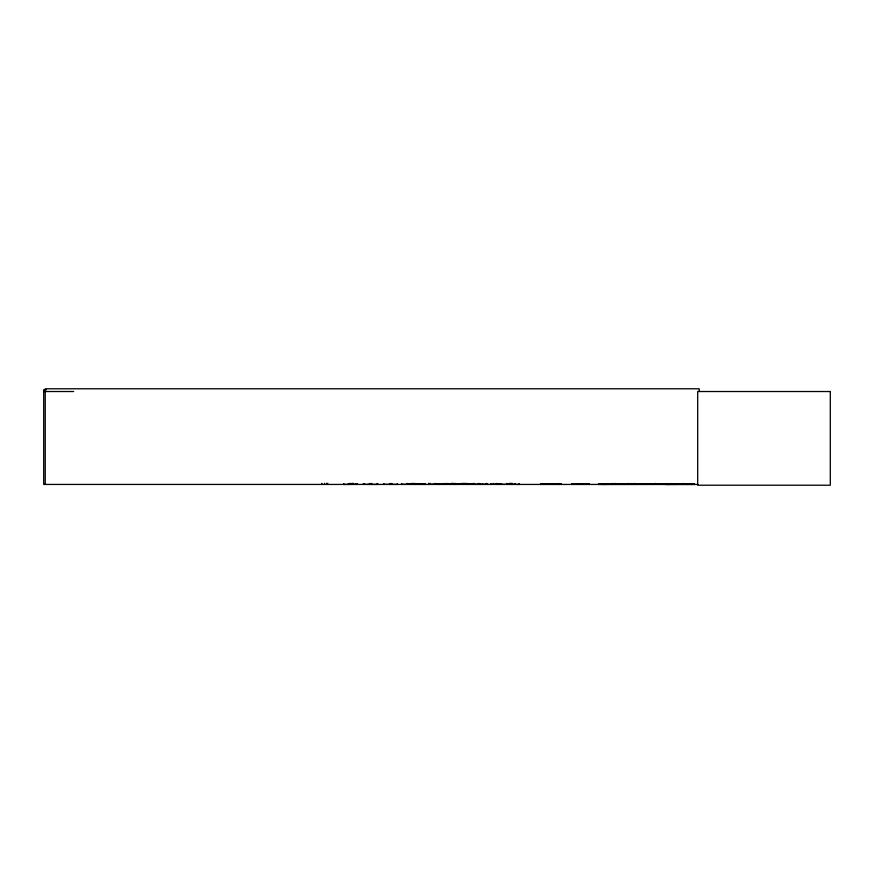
<?xml version="1.0" encoding="UTF-8"?>
<svg xmlns="http://www.w3.org/2000/svg" width="874" height="874" viewBox="0 0 874 874"><rect width="100%" height="100%" fill="white"/><g stroke="black" fill="none" stroke-linecap="round" stroke-linejoin="round"><path stroke-width="1.31" d="M676.159 484.404L676.159 483.661M676.29 483.661L676.356 484.414L675.22 484.414L676.105 484.185M343.58 484.436L357.291 484.338M343.755 484.316L343.788 483.661M499.95 484.316L500.015 483.661M465.918 484.338L465.951 483.464M466.257 484.316L466.334 483.661M477.827 484.316L477.903 483.661M471.141 484.338L471.195 483.661M428.806 484.436L437.612 483.726L437.699 484.436M449.87 484.316L449.793 483.628M487.452 484.338L487.539 483.726M557.874 484.338L557.973 483.726M665.398 484.393L694.327 484.393L665.475 484.414M668.796 484.414L668.075 484.393L668.949 484.207M673.024 484.414L673.188 484.414M684.255 483.693L683.785 484.414M686.931 484.021C684.987 484.447 687.772 484.83 686.92 483.693M690.733 483.693L690.493 484.414L691.41 484.207M690.984 484.414L691.596 484.436M693.661 484.414L694.054 483.693M621.665 484.338L621.72 483.726L621.775 484.436M437.994 484.305L487.539 484.24M666.261 484.207L665.649 484.021M666.086 484.436L694.098 484.207L693.453 484.207M401.177 484.338L425.583 484.382M409.851 484.338L409.928 483.726L410.004 484.436M348.344 484.338L348.431 483.726M355.456 484.338L355.532 483.726M647.962 484.338L648.06 483.726L648.158 484.436M602.568 484.24L626.013 483.978M602.568 484.371L626.013 484.174L602.59 484.436M46.431 389.76L43.7 389.76L43.7 484.436L697.867 484.436M43.7 391.519L73.678 391.519M408.071 483.825L425.572 483.825M457.189 483.825L474.68 483.825M540.503 483.825L561.184 483.825M571.814 483.825L589.316 483.825M644.171 483.825L598.493 483.814L598.526 484.436L664.852 484.382L664.83 483.683M639.44 484.01L664.852 484.01M408.038 484.054L425.605 484.054M474.713 484.054L438.344 484.283L438.355 483.693M540.471 484.054L561.217 484.076M571.782 484.076L589.349 484.076M598.493 484.098L664.852 484.185M397.561 484.404L383.85 484.338M490.631 484.436L490.631 483.661L490.707 484.24L519.604 484.404M540.493 484.382L561.195 484.382M571.793 484.382L589.338 484.382M500.944 484.338L500.857 483.726M515.321 484.338L515.234 483.726M463.1 484.338L463.023 483.726M480.569 484.338L480.503 483.726M469.644 484.338L469.589 483.726M458.118 484.283L458.107 483.693M485.988 484.338L485.933 483.726L485.878 484.436M519.32 484.338L519.265 483.726L519.222 484.436M397.386 484.316L397.353 483.661M609.222 484.316L609.189 483.661M690.307 484.24L690.22 483.661M699.233 391.519L699.233 388.777L45.24 388.777L45.24 484.436M683.064 483.464L683.02 484.436M662.536 483.661L662.536 484.436M662.208 483.661L662.208 484.436M655.751 483.464L655.751 484.436M655.26 483.464L655.26 484.436M648.486 483.661L648.486 484.436M641.33 483.661L641.33 484.436M636.567 483.814L636.567 484.436M634.863 483.464L634.863 484.436M634.458 483.464L634.458 484.436M631.815 483.464L631.815 484.436M628.646 483.464L628.646 484.436M628.253 483.464L628.253 484.436M622.769 483.661L622.769 484.436M619.131 483.661L619.131 484.436M615.809 483.464L615.809 484.436M615.34 483.464L615.34 484.436M612.98 483.464L612.98 484.436M612.51 483.464L612.51 484.436M559.677 483.464L559.677 484.436M558.158 483.661L558.158 484.436M515.147 483.661L515.147 484.436M512.557 483.464L512.557 484.436M512.142 483.464L512.186 484.436M511.137 483.267L511.137 484.436M510.372 483.464L510.372 484.436M510.121 483.464L510.121 484.436M509.771 483.267L509.771 484.436M508.045 483.661L508.045 484.436M507.095 483.464L507.04 484.436M506.669 483.464L506.669 484.436M500.758 483.661L500.758 484.436M498.879 483.661L498.879 484.436M496.891 483.464L496.891 484.436M496.716 483.464L496.716 484.436M495.755 483.661L495.755 484.436M493.635 483.464L493.635 484.436M493.351 483.464L493.351 484.436M487.626 483.661L487.626 484.436M486.676 483.464L486.676 484.436M486.501 483.464L486.501 484.436M482.623 483.661L482.623 484.436M480.449 483.661L480.449 484.436M479.411 483.464L479.411 484.436M479.007 483.464L479.007 484.436M474.309 483.661L474.309 484.436M474.189 483.464L474.189 484.436M473.806 483.464L473.806 484.436M473.205 483.464L473.205 484.436M472.801 483.464L472.801 484.436M471.589 483.661L471.589 484.436M469.524 483.661L469.524 484.436M467.306 483.464L467.306 484.436M466.924 483.464L466.924 484.436M465.656 483.267L465.656 484.436M465.503 483.661L465.503 484.436M464.039 483.267L464.039 484.436M462.925 483.267L462.925 484.436M461.8 483.464L461.8 484.436M461.406 483.464L461.406 484.436M460.674 483.661L460.674 484.436M459.953 483.661L459.953 484.436M458.042 483.628L458.042 484.404M456.829 483.661L456.829 484.436M455.376 483.464L455.376 484.436M454.983 483.464L454.983 484.436M453.934 483.267L453.934 484.436M452.568 483.267L452.568 484.436M451.639 483.431L451.639 484.404M451.246 483.431L451.246 484.404M449.979 483.661L449.979 484.436M448.57 483.661L448.57 484.436M447.892 483.464L447.892 484.436M447.652 483.464L447.652 484.436M446.669 483.628L446.669 484.404M445.216 483.431L445.216 484.404M444.822 483.431L444.822 484.404M442.867 483.661L442.867 484.436M438.42 483.628L438.42 484.404M434.979 483.464L434.979 484.436M434.684 483.464L434.684 484.436M429.986 483.267L429.986 484.436M429.44 483.661L429.44 484.436M428.621 483.267L428.621 484.436M420.787 483.661L420.787 484.436M416.013 483.464L416.013 484.436M415.773 483.464L415.773 484.436M413.686 483.661L413.686 484.436M413.358 483.267L413.358 484.436M411.993 483.267L411.993 484.436M407.284 483.464L407.284 484.436M407 483.464L407 484.436M401.756 483.661L401.756 484.436M391.858 483.464L391.858 484.436M390.394 483.464L390.339 484.436L390.252 483.661M389.924 483.464L389.924 484.436M383.795 483.661L383.795 484.436M377.874 483.661L377.874 484.436L363.322 484.338L363.267 483.661M376.814 483.661L376.814 484.436M371.745 483.464L371.745 484.436M371.275 483.464L371.275 484.436M369.866 483.464L369.866 484.436M369.396 483.464L369.396 484.436M364.316 483.661L364.316 484.436M357.335 483.661L357.335 484.436M355.62 483.661L355.62 484.436M353.533 483.464L353.533 484.436M353.293 483.464L353.293 484.436M352.539 483.267L352.539 484.436M351.217 483.464L351.217 484.436M350.736 483.464L350.736 484.436M349.808 483.267L349.808 484.436M348.518 483.661L348.518 484.436M327.717 483.267L327.717 484.436M326.592 483.267L326.592 484.436M324.604 483.267L324.604 484.436M321.872 483.267L321.872 484.436M605.529 484.24L605.551 483.661L605.529 484.24M830.3 391.519L697.692 391.519L697.692 485.223L830.3 485.223L830.3 391.519M468.322 484.338L468.267 483.726L468.202 484.436M629.87 484.338L629.815 483.726L629.761 484.436M683.555 484.436L683.512 483.464L683.446 484.436M633.421 484.436L633.421 483.661L633.333 484.436"/></g></svg>
